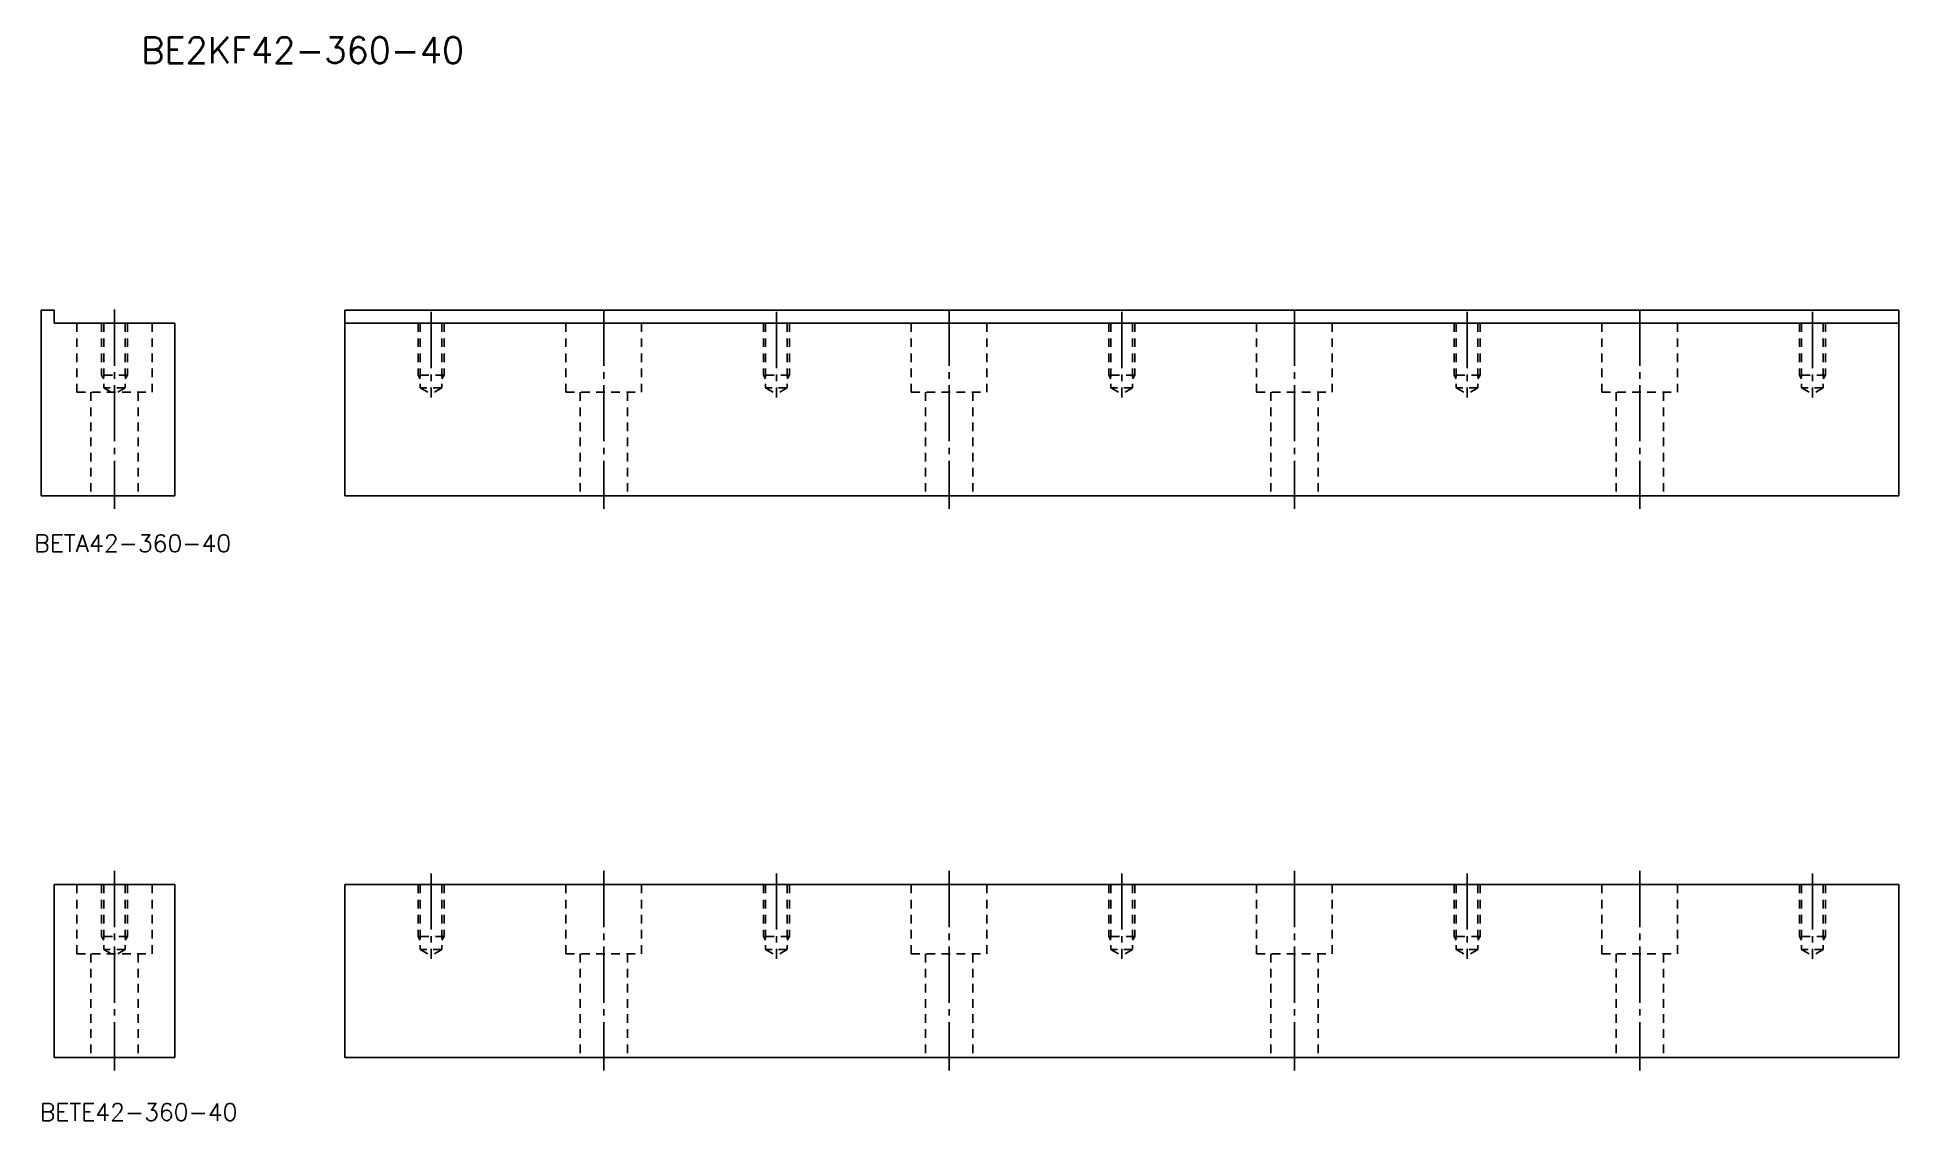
# Model space of a CAD drawing. Extents: x -93 to 338, y 2052 to 2303.
import ezdxf

# ---------------------------------------------------------------- set-up
doc = ezdxf.new("R2010")
doc.units = 0
doc.header["$MEASUREMENT"] = 0
doc.linetypes.add('CENTER', pattern=[17.5, 13, -1.5, 1.5, -1.5])
doc.linetypes.add('DASHED', pattern=[3.5, 2, -1.5])
doc.layers.get('0').update_dxf_attribs({"linetype": 'CONTINUOUS'})
doc.layers.add('CENTER', color=1, linetype='CENTER')
doc.styles.get("Standard").update_dxf_attribs({"font": 'txt.shx', "bigfont": '@extfont2.shx'})

msp = doc.modelspace()

# ---------------------------------------------------------------- linework, layer by layer
at = {"color": 7, "linetype": 'Continuous'}
for p, q in [((-92.01, 2239.51), (-89.01, 2239.51)), ((-92.01, 2239.51), (-92.01, 2196.51)), ((-89.01, 2239.51), (-89.01, 2236.51)), ((-21.68, 2239.51), (338.32, 2239.51)), ((-21.68, 2239.51), (-21.68, 2196.51)), ((338.32, 2239.51), (338.32, 2196.51)), ((-89.01, 2236.51), (-61.01, 2236.51)), ((-61.01, 2236.51), (-61.01, 2196.51)), ((-21.68, 2236.51), (338.32, 2236.51)), ((-92.01, 2196.51), (-61.01, 2196.51)), ((-21.68, 2196.51), (338.32, 2196.51)), ((-89.01, 2106.51), (-89.01, 2066.51)), ((-89.01, 2106.51), (-61.01, 2106.51)), ((-61.01, 2106.51), (-61.01, 2066.51)), ((-21.68, 2106.51), (338.32, 2106.51)), ((-21.68, 2106.51), (-21.68, 2066.51)), ((338.32, 2106.51), (338.32, 2066.51)), ((-89.01, 2066.51), (-61.01, 2066.51)), ((-21.68, 2066.51), (338.32, 2066.51))]:
    msp.add_line(p, q, dxfattribs=at)
at = {"color": 3, "linetype": 'DASHED'}
for p, q in [((-83.76, 2236.51), (-83.76, 2220.51)), ((-78.01, 2236.51), (-78.01, 2224.51)), ((-77.51, 2236.51), (-77.51, 2221.51)), ((-72.51, 2236.51), (-72.51, 2221.51)), ((-72.01, 2236.51), (-72.01, 2224.51)), ((-66.26, 2236.51), (-66.26, 2220.51)), ((-4.68, 2236.51), (-4.68, 2224.51)), ((-4.18, 2236.51), (-4.18, 2221.51)), ((0.82, 2236.51), (0.82, 2221.51)), ((1.32, 2236.51), (1.32, 2224.51)), ((29.57, 2236.51), (29.57, 2220.51)), ((47.07, 2236.51), (47.07, 2220.51)), ((75.32, 2236.51), (75.32, 2224.51)), ((75.82, 2236.51), (75.82, 2221.51)), ((80.82, 2236.51), (80.82, 2221.51)), ((81.32, 2236.51), (81.32, 2224.51)), ((109.57, 2236.51), (109.57, 2220.51)), ((127.07, 2236.51), (127.07, 2220.51)), ((155.32, 2236.51), (155.32, 2224.51)), ((155.82, 2236.51), (155.82, 2221.51)), ((160.82, 2236.51), (160.82, 2221.51)), ((161.32, 2236.51), (161.32, 2224.51)), ((189.57, 2236.51), (189.57, 2220.51)), ((207.07, 2236.51), (207.07, 2220.51)), ((235.32, 2236.51), (235.32, 2224.51)), ((235.82, 2236.51), (235.82, 2221.51)), ((240.82, 2236.51), (240.82, 2221.51)), ((241.32, 2236.51), (241.32, 2224.51)), ((269.57, 2236.51), (269.57, 2220.51)), ((287.07, 2236.51), (287.07, 2220.51)), ((315.32, 2236.51), (315.32, 2224.51)), ((315.82, 2236.51), (315.82, 2221.51)), ((320.82, 2236.51), (320.82, 2221.51)), ((321.32, 2236.51), (321.32, 2224.51)), ((-78.01, 2224.51), (-77.51, 2223.64)), ((-72.01, 2224.51), (-78.01, 2224.51)), ((-77.51, 2221.51), (-75.01, 2220.06)), ((-72.51, 2221.51), (-77.51, 2221.51)), ((-72.51, 2221.51), (-75.01, 2220.06)), ((-72.01, 2224.51), (-72.51, 2223.64)), ((1.32, 2224.51), (-4.68, 2224.51)), ((-4.68, 2224.51), (-4.18, 2223.64)), ((0.82, 2221.51), (-4.18, 2221.51)), ((-4.18, 2221.51), (-1.68, 2220.06)), ((0.82, 2221.51), (-1.68, 2220.06)), ((1.32, 2224.51), (0.82, 2223.64)), ((75.32, 2224.51), (75.82, 2223.64)), ((81.32, 2224.51), (75.32, 2224.51)), ((75.82, 2221.51), (78.32, 2220.06)), ((80.82, 2221.51), (75.82, 2221.51)), ((80.82, 2221.51), (78.32, 2220.06)), ((81.32, 2224.51), (80.82, 2223.64)), ((155.32, 2224.51), (155.82, 2223.64)), ((161.32, 2224.51), (155.32, 2224.51)), ((155.82, 2221.51), (158.32, 2220.06)), ((160.82, 2221.51), (155.82, 2221.51)), ((160.82, 2221.51), (158.32, 2220.06)), ((161.32, 2224.51), (160.82, 2223.64)), ((235.32, 2224.51), (235.82, 2223.64)), ((241.32, 2224.51), (235.32, 2224.51)), ((235.82, 2221.51), (238.32, 2220.06)), ((240.82, 2221.51), (235.82, 2221.51)), ((240.82, 2221.51), (238.32, 2220.06)), ((241.32, 2224.51), (240.82, 2223.64)), ((315.32, 2224.51), (315.82, 2223.64)), ((321.32, 2224.51), (315.32, 2224.51)), ((315.82, 2221.51), (318.32, 2220.06)), ((320.82, 2221.51), (315.82, 2221.51)), ((320.82, 2221.51), (318.32, 2220.06)), ((321.32, 2224.51), (320.82, 2223.64)), ((-83.76, 2220.51), (-66.26, 2220.51)), ((-80.51, 2220.51), (-80.51, 2196.51)), ((-69.51, 2220.51), (-69.51, 2196.51)), ((29.57, 2220.51), (47.07, 2220.51)), ((32.82, 2220.51), (32.82, 2196.51)), ((43.82, 2220.51), (43.82, 2196.51)), ((109.57, 2220.51), (127.07, 2220.51)), ((112.82, 2220.51), (112.82, 2196.51)), ((123.82, 2220.51), (123.82, 2196.51)), ((189.57, 2220.51), (207.07, 2220.51)), ((192.82, 2220.51), (192.82, 2196.51)), ((203.82, 2220.51), (203.82, 2196.51)), ((269.57, 2220.51), (287.07, 2220.51)), ((272.82, 2220.51), (272.82, 2196.51)), ((283.82, 2220.51), (283.82, 2196.51)), ((-83.76, 2106.51), (-83.76, 2090.51)), ((-78.01, 2106.51), (-78.01, 2094.51)), ((-77.51, 2106.51), (-77.51, 2091.51)), ((-72.51, 2106.51), (-72.51, 2091.51)), ((-72.01, 2106.51), (-72.01, 2094.51)), ((-66.26, 2106.51), (-66.26, 2090.51)), ((-4.68, 2106.51), (-4.68, 2094.51)), ((-4.18, 2106.51), (-4.18, 2091.51)), ((0.82, 2106.51), (0.82, 2091.51)), ((1.32, 2106.51), (1.32, 2094.51)), ((29.57, 2106.51), (29.57, 2090.51)), ((47.07, 2106.51), (47.07, 2090.51)), ((75.32, 2106.51), (75.32, 2094.51)), ((75.82, 2106.51), (75.82, 2091.51)), ((80.82, 2106.51), (80.82, 2091.51)), ((81.32, 2106.51), (81.32, 2094.51)), ((109.57, 2106.51), (109.57, 2090.51)), ((127.07, 2106.51), (127.07, 2090.51)), ((155.32, 2106.51), (155.32, 2094.51)), ((155.82, 2106.51), (155.82, 2091.51)), ((160.82, 2106.51), (160.82, 2091.51)), ((161.32, 2106.51), (161.32, 2094.51)), ((189.57, 2106.51), (189.57, 2090.51)), ((207.07, 2106.51), (207.07, 2090.51)), ((235.32, 2106.51), (235.32, 2094.51)), ((235.82, 2106.51), (235.82, 2091.51)), ((240.82, 2106.51), (240.82, 2091.51)), ((241.32, 2106.51), (241.32, 2094.51)), ((269.57, 2106.51), (269.57, 2090.51)), ((287.07, 2106.51), (287.07, 2090.51)), ((315.32, 2106.51), (315.32, 2094.51)), ((315.82, 2106.51), (315.82, 2091.51)), ((320.82, 2106.51), (320.82, 2091.51)), ((321.32, 2106.51), (321.32, 2094.51)), ((-78.01, 2094.51), (-77.51, 2093.64)), ((-72.01, 2094.51), (-78.01, 2094.51)), ((-72.01, 2094.51), (-72.51, 2093.64)), ((1.32, 2094.51), (-4.68, 2094.51)), ((-4.68, 2094.51), (-4.18, 2093.64)), ((1.32, 2094.51), (0.82, 2093.64)), ((75.32, 2094.51), (75.82, 2093.64)), ((81.32, 2094.51), (75.32, 2094.51)), ((81.32, 2094.51), (80.82, 2093.64)), ((155.32, 2094.51), (155.82, 2093.64)), ((161.32, 2094.51), (155.32, 2094.51)), ((161.32, 2094.51), (160.82, 2093.64)), ((235.32, 2094.51), (235.82, 2093.64)), ((241.32, 2094.51), (235.32, 2094.51)), ((241.32, 2094.51), (240.82, 2093.64)), ((315.32, 2094.51), (315.82, 2093.64)), ((321.32, 2094.51), (315.32, 2094.51)), ((321.32, 2094.51), (320.82, 2093.64)), ((-83.76, 2090.51), (-66.26, 2090.51)), ((-80.51, 2090.51), (-80.51, 2066.51)), ((-77.51, 2091.51), (-75.01, 2090.06)), ((-72.51, 2091.51), (-77.51, 2091.51)), ((-72.51, 2091.51), (-75.01, 2090.06)), ((-69.51, 2090.51), (-69.51, 2066.51)), ((0.82, 2091.51), (-4.18, 2091.51)), ((-4.18, 2091.51), (-1.68, 2090.06)), ((0.82, 2091.51), (-1.68, 2090.06)), ((29.57, 2090.51), (47.07, 2090.51)), ((32.82, 2090.51), (32.82, 2066.51)), ((43.82, 2090.51), (43.82, 2066.51)), ((75.82, 2091.51), (78.32, 2090.06)), ((80.82, 2091.51), (75.82, 2091.51)), ((80.82, 2091.51), (78.32, 2090.06)), ((109.57, 2090.51), (127.07, 2090.51)), ((112.82, 2090.51), (112.82, 2066.51)), ((123.82, 2090.51), (123.82, 2066.51)), ((155.82, 2091.51), (158.32, 2090.06)), ((160.82, 2091.51), (155.82, 2091.51)), ((160.82, 2091.51), (158.32, 2090.06)), ((189.57, 2090.51), (207.07, 2090.51)), ((192.82, 2090.51), (192.82, 2066.51)), ((203.82, 2090.51), (203.82, 2066.51)), ((235.82, 2091.51), (238.32, 2090.06)), ((240.82, 2091.51), (235.82, 2091.51)), ((240.82, 2091.51), (238.32, 2090.06)), ((269.57, 2090.51), (287.07, 2090.51)), ((272.82, 2090.51), (272.82, 2066.51)), ((283.82, 2090.51), (283.82, 2066.51)), ((315.82, 2091.51), (318.32, 2090.06)), ((320.82, 2091.51), (315.82, 2091.51)), ((320.82, 2091.51), (318.32, 2090.06))]:
    msp.add_line(p, q, dxfattribs=at)
at = {"layer": 'CENTER', "color": 1, "linetype": 'CENTER'}
for p, q in [((-75.01, 2239.67), (-75.01, 2193.5)), ((-1.68, 2239.11), (-1.68, 2219.33)), ((38.32, 2239.67), (38.32, 2193.5)), ((78.32, 2239.11), (78.32, 2219.33)), ((118.32, 2239.67), (118.32, 2193.5)), ((158.32, 2239.11), (158.32, 2219.33)), ((198.32, 2239.67), (198.32, 2193.5)), ((238.32, 2239.11), (238.32, 2219.33)), ((278.32, 2239.67), (278.32, 2193.5)), ((318.32, 2239.11), (318.32, 2219.33)), ((-75.01, 2109.67), (-75.01, 2063.5)), ((-1.68, 2109.11), (-1.68, 2089.33)), ((38.32, 2109.67), (38.32, 2063.5)), ((78.32, 2109.11), (78.32, 2089.33)), ((118.32, 2109.67), (118.32, 2063.5)), ((158.32, 2109.11), (158.32, 2089.33)), ((198.32, 2109.67), (198.32, 2063.5)), ((238.32, 2109.11), (238.32, 2089.33)), ((278.32, 2109.67), (278.32, 2063.5)), ((318.32, 2109.11), (318.32, 2089.33))]:
    msp.add_line(p, q, dxfattribs=at)

# ---------------------------------------------------------------- texts
at = {"color": 7, "linetype": 'Continuous'}
for s, height, p in [('BE2KF42-360-40', 6, (-68.85, 2296.73)), ('BETA42-360-40', 4, (-93.6, 2183.54)), ('BETE42-360-40', 4, (-92.32, 2051.83))]:
    msp.add_text(s, height=height, dxfattribs=at).set_placement(p)

doc.saveas('drawing.dxf')
